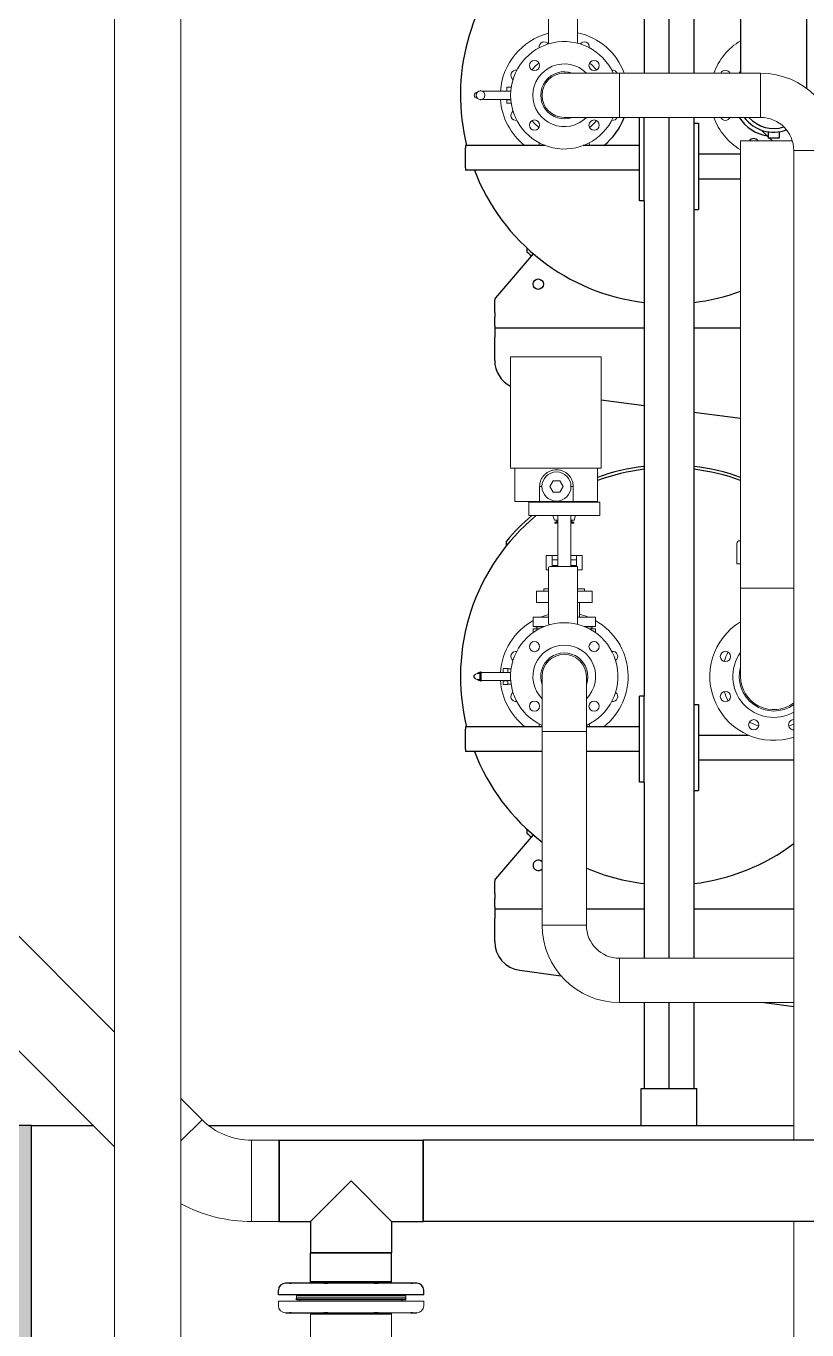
# Model space of a CAD drawing. Header units: millimetres. Extents: x 0 to 157650, y 0 to 89100.
# Drawn here: x 79231 to 83263, y 8226 to 14956 of the extents above; entities that cross this region are included whole.
import ezdxf

# ---------------------------------------------------------------- set-up
doc = ezdxf.new("R2010")
doc.units = ezdxf.units.MM
doc.header["$LTSCALE"] = 150
doc.layers.add('Hatch', color=7, linetype='Continuous', lineweight=18)
doc.layers.add('Visible', color=7, linetype='Continuous', lineweight=25)
doc.layers.add('P_Biomass (BM)', color=150, linetype='Continuous', lineweight=18, true_color=0x007fff)
doc.layers.add('P_Hot Water (HW)', color=1, linetype='Continuous', lineweight=18, true_color=0xff0000)

msp = doc.modelspace()

# ---------------------------------------------------------------- hatches: boundary and pattern name
at = {"layer": 'Hatch'}
h = msp.add_hatch(dxfattribs=at)
h.set_pattern_fill('AR-CONC', color=256, scale=80.749152, angle=59.99998, style=0)
h.set_pattern_definition([(110, (0, 0), (333.474, 476.2499), [60.562, -666.1805]), (55, (0, 0), (-582.0343, 206.6647), [48.4495, -532.9444]), (160.4514, (27.8, 39.7), (-248.5603, 682.9145), [51.4697, -566.1663]), (106.1842, (-139.86, 80.75), (546.6434, 679.5027), [90.843, -999.271]), (156.6356, (-94.3, 137.4), (-303.843, 1046.913), [77.2045, -849.25]), (51.1841, (-139.9, 80.75), (-303.843, 1046.913), [72.674, -799.417]), (81, (-64.5, 130.5), (522.5535, 254.866), [60.562, -666.1805]), (26, (-64.5, 130.5), (-408.8656, 462.929), [48.4495, -532.9444]), (131.4514, (-21, 151.73), (113.688, 717.795), [51.4697, -566.1663]), (97.49998, (0, 0), (-227.88585, 142.90806), [0, -526.4845, 0, -541.0193, 0, -534.9631]), (67.49998, (0, 0), (-169.602, 343.2088), [0, -308.4618, 0, -514.3721, 0, -203.8916]), (27.49998, (-90.04, -155.95), (231.3015, 364.19987), [0, -201.8729, 0, -629.8434, 0, -835.7537]), (17.5, (-130.4, -225.88), (165.4549, 448.2438), [0, -262.4347, 0, -418.2806, 0, -593.5063])])
h.paths.add_polyline_path([(84958.7, 9130), (84958.7, 9280), (84658.7, 9280), (84658.7, 5830), (79258.7, 5830), (79258.7, 9280), (78958.7, 9280), (78958.7, 9130), (72360.8, 9130), (72360.8, 8830), (72360.8, 8530), (78958.7, 8530), (78958.7, 5530), (84958.7, 5530), (84958.7, 8530), (91556.6, 8530), (91556.6, 9130)])

# ---------------------------------------------------------------- linework, layer by layer
at = {"layer": 'P_Biomass (BM)'}
for p, q in [((79687.3, 7357), (79687.3, 18724)), ((80030.2, 7357), (80030.2, 18724)), ((83187.2, 14363.5), (82919.7, 14363.5)), ((82919.7, 12055), (82919.7, 14363.5)), ((82900.9, 12181), (82900.9, 12284.5)), ((82915.9, 12299.5), (82919.7, 12299.5)), ((82919.7, 12181), (82900.9, 12181)), ((82919.7, 12055), (83194.6, 12055)), ((82919.7, 12055), (82919.7, 11599)), ((83194.6, 12055), (82919.7, 12055)), ((79687.3, 9762.8), (78974.3, 10475.8)), ((79687.3, 9170.1), (78677.9, 10179.5)), ((80139.5, 9310.6), (80030.2, 9419.9)), ((80139.5, 9310.6), (80030.2, 9201.2)), ((80139.5, 9310.6), (80030.2, 9201.2)), ((80395.4, 9204.6), (80395.4, 8785.5)), ((80536.7, 9204.6), (80395.4, 9204.6)), ((80395.4, 9204.6), (80395.4, 8785.5)), ((80536.7, 8785.5), (80395.4, 8785.5)), ((80533.7, 8374), (81283.7, 8374)), ((80533.7, 8374), (80533.7, 8350)), ((80626.7, 8401), (81190.7, 8401)), ((80626.7, 8401), (80626.7, 8392)), ((80626.7, 8392), (81190.7, 8392)), ((81190.7, 8401), (81190.7, 8392)), ((81283.7, 8374), (81283.7, 8350)), ((80699.2, 8314), (80699.2, 8308)), ((80699.2, 8308), (81118.3, 8308)), ((80699.2, 7151.5), (80699.2, 8308)), ((81048.6, 8314), (81217.5, 8314)), ((81118.3, 8314), (81118.3, 8308)), ((81118.3, 7151.5), (81118.3, 8308))]:
    msp.add_line(p, q, dxfattribs=at)
for centre in [(82841.7, 11702.3), (82841.7, 11495.7), (82987.8, 11349.6)]:
    msp.add_circle(centre, 26.3, dxfattribs=at)
for centre, radius, start, end in [((83091.2, 14599), 330, 121.30177, 159.7627), ((82841.7, 14702.3), 26.2, 24.35562, 155.64438), ((83091.2, 14599), 211.5, 144.15834, 147.33567), ((83091.2, 14599), 330, 200.2373, 238.69823), ((82841.7, 14495.7), 26.2, 204.35562, 335.64438), ((82915.9, 12284.5), 15, 90, 180), ((83091.2, 11599), 330, 121.30177, 288.25907), ((83091.2, 11599), 267, 151.93288, 163.06712), ((83091.2, 11599), 211.5, 144.15834, 299.26562), ((83091.2, 11599), 178.5, 163.84329, 305.39685), ((83091.2, 11599), 171.4, 180, 307.08897), ((83091.2, 11599), 171.4, 180, 307.08897), ((83091.2, 11599), 267, 196.93288, 208.06712), ((83194.5, 11349.6), 26.3, 89.84905, 270.15095), ((83091.2, 11599), 267, 241.93288, 253.06712), ((83091.2, 11599), 267, 286.93288, 292.78301), ((80395.4, 9566.5), 362, 225, 270), ((80395.4, 9566.5), 781.1, 242.11689, 270), ((80569.7, 8350), 36, 180, 270), ((80671.7, 8359), 33, 140.4788, 152.96431), ((81145.7, 8359), 33, 65.38002, 72.65856), ((81247.7, 8350), 36, 270, 0)]:
    msp.add_arc(centre, radius, start, end, dxfattribs=at)
at = {"layer": 'P_Hot Water (HW)'}
for p, q in [((81928.7, 14865), (81928.7, 15153)), ((82078.7, 15159), (82078.7, 14867.8)), ((82294.7, 14713.2), (82009.7, 14713.2)), ((82294.7, 14484.9), (82294.7, 14713.2)), ((82294.7, 14713.2), (83023.7, 14713.2)), ((82294.7, 14713.2), (82294.7, 14484.9)), ((83023.7, 14484.9), (83023.7, 14713.2)), ((83023.7, 14713.2), (83023.7, 14484.9)), ((81560.9, 14614), (81559.7, 14614)), ((81733, 14620), (81585.8, 14620)), ((81712.3, 14640.4), (81735.3, 14640.4)), ((81712.3, 14620), (81712.3, 14640.4)), ((81560.9, 14584), (81559.7, 14584)), ((81733, 14578), (81585.8, 14578)), ((81712.3, 14575.2), (81712.3, 14578)), ((81712.3, 14575.2), (81733.2, 14575.2)), ((81712.3, 14557.6), (81712.3, 14575.2)), ((81712.3, 14557.6), (81735.3, 14557.6)), ((82009.7, 14484.9), (82294.7, 14484.9)), ((82294.7, 14484.9), (83023.7, 14484.9)), ((83194.6, 14314), (83422.9, 14314)), ((83194.6, 14314), (83194.6, 9204.6)), ((83422.9, 14314), (83194.6, 14314)), ((81732.8, 13249), (81749.3, 13249)), ((81732.8, 12674.2), (81732.8, 13249)), ((81749.3, 13249), (82184.4, 13249)), ((82184.4, 13249), (82200.8, 13249)), ((82200.8, 12674.2), (82200.8, 13249)), ((81749.3, 12674.2), (81732.8, 12674.2)), ((82184.4, 12674.2), (81749.3, 12674.2)), ((81754.7, 12501.7), (81754.7, 12674.2)), ((82180.7, 12501.7), (82180.7, 12674.2)), ((82200.8, 12674.2), (82184.4, 12674.2)), ((81952.2, 12608.8), (81935.2, 12579.4)), ((81986.2, 12608.8), (81952.2, 12608.8)), ((82003.2, 12579.4), (81986.2, 12608.8)), ((81882.5, 12579.4), (81894.2, 12579.4)), ((81882.5, 12501.7), (81882.5, 12579.4)), ((81935.2, 12579.4), (81952.2, 12550)), ((81952.2, 12550), (81986.2, 12550)), ((81986.2, 12550), (82003.2, 12579.4)), ((82044.2, 12579.4), (82055.9, 12579.4)), ((82055.9, 12579.4), (82055.9, 12501.7)), ((81771.6, 12501.7), (81754.7, 12501.7)), ((81882.5, 12501.7), (81771.6, 12501.7)), ((82192.7, 12499), (81826.7, 12499)), ((81826.7, 12499), (81826.7, 12430)), ((81871.7, 12499), (81871.7, 12501.7)), ((82055.9, 12501.7), (81882.5, 12501.7)), ((82163.8, 12501.7), (82055.9, 12501.7)), ((82152.2, 12499), (82152.2, 12501.7)), ((82180.7, 12501.7), (82163.8, 12501.7)), ((82192.7, 12499), (82192.7, 12430)), ((82009.7, 12430), (81826.7, 12430)), ((81959.1, 12406.3), (81951.4, 12430)), ((81976.7, 12406.3), (81959.1, 12406.3)), ((81976.7, 12395.8), (81960.2, 12395.8)), ((81960.2, 12395.8), (81960.2, 12389.8)), ((81976.7, 12389.8), (81960.2, 12389.8)), ((81970.7, 12406.3), (81970.7, 12395.8)), ((81976.7, 12166.2), (81976.7, 12430)), ((82192.7, 12430), (82009.7, 12430)), ((82042.7, 12166.2), (82042.7, 12430)), ((82060.2, 12406.3), (82042.7, 12406.3)), ((82059.2, 12395.8), (82042.7, 12395.8)), ((82059.2, 12389.8), (82042.7, 12389.8)), ((82048.7, 12406.3), (82048.7, 12395.8)), ((82059.2, 12395.8), (82059.2, 12389.8)), ((82060.2, 12406.3), (82067.9, 12430)), ((81946.7, 12223.3), (81916.7, 12223.3)), ((81916.7, 12204.7), (81916.7, 12223.3)), ((81916.7, 12204.7), (81916.7, 12168.7)), ((81976.7, 12223.3), (81946.7, 12223.3)), ((81946.7, 12223.3), (81946.7, 12201.7)), ((81976.7, 12201.7), (81946.7, 12201.7)), ((81946.7, 12201.7), (81946.7, 12171.7)), ((82042.7, 12223.3), (82072.7, 12223.3)), ((82042.7, 12201.7), (82072.7, 12201.7)), ((82072.7, 12223.3), (82102.7, 12223.3)), ((82072.7, 12201.7), (82072.7, 12223.3)), ((82072.7, 12171.7), (82072.7, 12201.7)), ((82102.7, 12223.3), (82102.7, 12204.7)), ((82102.7, 12168.7), (82102.7, 12204.7)), ((81916.7, 12150.1), (81916.7, 12168.7)), ((81928.7, 12150.1), (81916.7, 12150.1)), ((81928.7, 11872.2), (81928.7, 12160.2)), ((81934.7, 12166.2), (82078.7, 12166.2)), ((81976.7, 12171.7), (81946.7, 12171.7)), ((81946.7, 12171.7), (81946.7, 12166.2)), ((82042.7, 12171.7), (82072.7, 12171.7)), ((82072.7, 12166.2), (82072.7, 12171.7)), ((82078.7, 12166.2), (82078.7, 11867.8)), ((82078.7, 12150.1), (82102.7, 12150.1)), ((82102.7, 12168.7), (82102.7, 12150.1)), ((81928.7, 12052), (81904.7, 12052)), ((81904.7, 12052), (81904.7, 12040)), ((82114.7, 12052), (82078.7, 12052)), ((82114.7, 12052), (82114.7, 12040)), ((81865.7, 12040), (81890.6, 12040)), ((81865.7, 12040), (81865.7, 11980)), ((81928.7, 12040), (81890.6, 12040)), ((82128.7, 12040), (82078.7, 12040)), ((82128.7, 12040), (82153.7, 12040)), ((82153.7, 12040), (82153.7, 11980)), ((81890.6, 11980), (81865.7, 11980)), ((81890.6, 11980), (81928.7, 11980)), ((82078.7, 11980), (82128.7, 11980)), ((82087.7, 11980), (82087.7, 11905)), ((82153.7, 11980), (82128.7, 11980)), ((81887.7, 11905), (81848.7, 11905)), ((81848.7, 11905), (81848.7, 11857)), ((81848.7, 11857), (81887.7, 11857)), ((81861.2, 11857), (81861.2, 11855.5)), ((81903.8, 11855.5), (81861.2, 11855.5)), ((81867.2, 11855.5), (81867.2, 11845)), ((81887.7, 11905), (81928.7, 11905)), ((81907.5, 11857), (81887.7, 11857)), ((82078.7, 11905), (82131.6, 11905)), ((82131.6, 11857), (82111.9, 11857)), ((82158.2, 11855.5), (82115.6, 11855.5)), ((82170.6, 11905), (82131.6, 11905)), ((82131.6, 11857), (82170.6, 11857)), ((82152.2, 11855.5), (82152.2, 11845)), ((82158.2, 11857), (82158.2, 11855.5)), ((82170.6, 11905), (82170.6, 11857)), ((81881.3, 11845), (81848.7, 11845)), ((81848.7, 11845), (81848.7, 11825.1)), ((82170.6, 11845), (82138.1, 11845)), ((82170.6, 11845), (82170.6, 11825.1)), ((81574.6, 11614), (81559.7, 11614)), ((81574.5, 11584), (81559.7, 11584)), ((81574.7, 11620), (81575.5, 11620.8)), ((81574.7, 11578), (81574.7, 11620)), ((81574.7, 11620), (81580.7, 11620)), ((81574.7, 11578), (81574.7, 11578)), ((81580.7, 11578), (81574.7, 11578)), ((81580.7, 11578), (81579.8, 11577.2)), ((81580.7, 11620), (81580.7, 11599)), ((81580.7, 11620), (81580.7, 11620)), ((81733, 11620), (81580.7, 11620)), ((81580.7, 11599), (81580.7, 11578)), ((81733, 11578), (81580.7, 11578)), ((81694.5, 11640.5), (81718.5, 11640.5)), ((81694.5, 11620), (81694.5, 11640.5)), ((81694.5, 11576.1), (81694.5, 11578)), ((81718.5, 11640.5), (81718.5, 11638.3)), ((81718.5, 11638.8), (81735, 11638.8)), ((81718.5, 11620), (81718.5, 11638.3)), ((81718.5, 11578), (81718.5, 11576.1)), ((81895.5, 11599), (81895.5, 11314)), ((82123.8, 11314), (82123.8, 11599)), ((81694.5, 11576.1), (81718.5, 11576.1)), ((81694.5, 11557.5), (81694.5, 11576.1)), ((81694.5, 11557.5), (81718.5, 11557.5)), ((81718.5, 11576.1), (81718.5, 11574.4)), ((81718.5, 11559.3), (81718.5, 11574.4)), ((81718.5, 11559.3), (81718.5, 11557.5)), ((81718.5, 11559.3), (81735, 11559.3)), ((81895.5, 11314), (82123.8, 11314)), ((81895.5, 11314), (81895.5, 10315)), ((82123.8, 11314), (81895.5, 11314)), ((82123.8, 11314), (82123.8, 10315)), ((81895.5, 10315), (82123.8, 10315)), ((82123.8, 10315), (81895.5, 10315)), ((82294.7, 9915.9), (82294.7, 10144.2)), ((82294.7, 10144.2), (83194.6, 10144.2)), ((82294.7, 10144.2), (82294.7, 9915.9)), ((82294.7, 9915.9), (83194.6, 9915.9)), ((83194.6, 8785.5), (83194.6, 6865))]:
    msp.add_line(p, q, dxfattribs=at)
for centre, radius in [((81855.9, 14752.8), 26.3), ((82163.5, 14752.8), 26.3), ((81577.7, 14599), 22.5), ((81855.9, 14445.2), 26.3), ((82163.5, 14445.2), 26.3), ((81969.2, 12579.4), 75), ((81855.9, 11752.8), 26.2), ((82163.5, 11752.8), 26.2), ((81855.9, 11445.2), 26.2), ((82163.5, 11445.2), 26.2)]:
    msp.add_circle(centre, radius, dxfattribs=at)
for centre, radius, start, end in [((82009.7, 14599), 330, 104.2087, 176.35144), ((82009.7, 14599), 277.5, 24.28975, 335.71025), ((82009.7, 14599), 330, 20.2373, 77.93092), ((81906.3, 14848.5), 26.3, 36.44979, 188.55021), ((81934.7, 14865), 6, 180, 185.56222), ((82113, 14848.5), 26.3, 351.44979, 143.55021), ((82009.7, 14599), 211.5, 128.16919, 141.83081), ((82009.7, 14599), 162, 44.79963, 315.20037), ((82009.7, 14599), 211.5, 38.16919, 51.83081), ((81760.2, 14702.3), 26.3, 81.44979, 233.55021), ((82009.7, 14599), 121.5, 69.96879, 290.03121), ((82009.7, 14599), 114.2, 90, 270), ((82009.7, 14599), 114.2, 90, 270), ((82259.1, 14702.3), 26.3, 24.35562, 98.55021), ((83023.7, 14314), 399.1, 0, 90), ((81559.7, 14599), 15, 90, 270), ((82009.7, 14599), 330, 183.64856, 231.84697), ((81760.2, 14495.7), 26.3, 126.44979, 278.55021), ((82259.1, 14495.7), 26.3, 261.44979, 335.64438), ((83023.7, 14314), 170.8, 0, 90), ((82009.7, 14599), 211.5, 218.16919, 231.83081), ((82009.7, 14599), 211.5, 308.16919, 321.83081), ((81906.3, 14349.6), 26.3, 171.44979, 202.51674), ((82113, 14349.6), 26.3, 337.48326, 8.55021), ((81934.7, 12160.2), 6, 90, 180), ((82009.7, 11599), 330, 104.2087, 111.9864), ((82009.7, 11599), 330, 68.0136, 76.32798), ((82009.7, 11599), 330, 119.19647, 176.35144), ((82009.7, 11599), 277.5, 294.28975, 245.71025), ((81934.7, 11872.2), 6, 180, 269.24599), ((82009.7, 11599), 330, 308.15303, 60.80353), ((81760.2, 11702.3), 26.3, 81.44979, 233.55021), ((82009.7, 11599), 162, 314.79963, 225.20037), ((82009.7, 11599), 121.5, 339.96879, 200.03121), ((82009.7, 11599), 114.2, 0, 180), ((82009.7, 11599), 114.2, 0, 180), ((82259.1, 11702.3), 26.3, 306.44979, 98.55021), ((81559.7, 11599), 15, 90, 270), ((81577.7, 11599), 22.5, 94.59526, 138.18969), ((81577.7, 11599), 22.5, 221.81031, 265.40436), ((81577.7, 11599), 21, 100.00908, 133.89788), ((81577.7, 11599), 21, 226.10212, 259.99046), ((81577.7, 11599), 22.5, 68.96053, 85.40436), ((81577.7, 11599), 22.5, 274.59526, 291.03947), ((82009.7, 11599), 330, 183.64856, 231.84697), ((81760.2, 11495.7), 26.3, 126.44979, 278.55021), ((82259.1, 11495.7), 26.3, 261.44979, 53.55021), ((81906.3, 11349.6), 26.2, 171.44979, 202.51674), ((82113, 11349.6), 26.3, 337.48326, 8.55021), ((82294.7, 10315), 399.2, 180, 270), ((82294.7, 10315), 170.9, 180, 270)]:
    msp.add_arc(centre, radius, start, end, dxfattribs=at)
for centre, major_axis, start_param, end_param in [((81577.7, 14599), (0, -24), 2.896502, 3.386683), ((81577.7, 14599), (0, -24), 6.038095, 6.528276), ((81577.7, 11599), (0, 24), 0.729728, 0.895665), ((81577.7, 11599), (0, 24), 2.245928, 2.411865), ((81577.7, 11599), (0, 24), 5.889456, 6.581682), ((81577.7, 11599), (0, 24), 2.747863, 3.440089)]:
    msp.add_ellipse(centre, major_axis=major_axis, ratio=0.1875, start_param=start_param, end_param=end_param, dxfattribs=at)
for points, knots in [([(81575.9, 14621.4), (81576, 14621.6), (81576.1, 14621.7), (81576.3, 14622), (81576.4, 14622.1), (81576.5, 14622.2), (81576.5, 14622.3), (81576.6, 14622.3)], [7.0306233, 7.0306233, 7.0306233, 7.0306233, 7.239409, 7.239409, 7.4246147, 7.4246147, 7.6100204, 7.6100204, 7.6100204, 7.6100204]), ([(81578.8, 14622.3), (81578.8, 14622.3), (81578.8, 14622.3), (81578.8, 14622.3), (81578.9, 14622.1), (81579.1, 14621.8), (81579.3, 14621.6), (81579.5, 14621.4)], [0, 0, 0, 0, 0.0285257, 0.0285257, 0.2898473, 0.2898473, 0.5935796, 0.5935796, 0.5935796, 0.5935796]), ([(81576.6, 14575.7), (81576.6, 14575.7), (81576.6, 14575.7), (81576.6, 14575.8), (81576.5, 14575.9), (81576.2, 14576.2), (81576, 14576.4), (81575.8, 14576.6)], [0, 0, 0, 0, 0.0285257, 0.0285257, 0.2898473, 0.2898473, 0.5935796, 0.5935796, 0.5935796, 0.5935796]), ([(81579.5, 14576.6), (81579.3, 14576.4), (81579.2, 14576.3), (81579, 14576.1), (81578.9, 14576), (81578.8, 14575.8), (81578.8, 14575.8), (81578.8, 14575.7)], [7.0306233, 7.0306233, 7.0306233, 7.0306233, 7.239409, 7.239409, 7.4246147, 7.4246147, 7.6100204, 7.6100204, 7.6100204, 7.6100204]), ([(82055.9, 12579.4), (82055.9, 12584.9), (82055.3, 12590.5), (82053.1, 12601.7), (82051.5, 12607.3), (82047, 12618), (82044.3, 12623.1), (82037.9, 12632.5), (82034.3, 12636.9), (82026.6, 12644.6), (82022.3, 12648.2), (82012.8, 12654.5), (82007.7, 12657.3), (81997.1, 12661.7), (81991.5, 12663.4), (81980.3, 12665.6), (81974.6, 12666.1), (81963.7, 12666.1), (81958.1, 12665.6), (81946.9, 12663.4), (81941.3, 12661.7), (81930.6, 12657.3), (81925.5, 12654.5), (81916.1, 12648.2), (81911.7, 12644.6), (81904, 12636.9), (81900.4, 12632.5), (81894.1, 12623.1), (81891.3, 12618), (81886.9, 12607.3), (81885.2, 12601.7), (81883, 12590.5), (81882.5, 12584.9), (81882.5, 12579.4)], [-8.73388, -8.73388, -8.73388, -8.73388, -8.187932, -8.187932, -7.641985, -7.641985, -7.096038, -7.096038, -6.550091, -6.550091, -6.00414, -6.00414, -5.45819, -5.45819, -4.91224, -4.91224, -4.366289, -4.366289, -3.82058, -3.82058, -3.274871, -3.274871, -2.729162, -2.729162, -2.183453, -2.183453, -1.63759, -1.63759, -1.091726, -1.091726, -0.545863, -0.545863, 0, 0, 0, 0]), ([(81563, 11614), (81563, 11614), (81563, 11614.1), (81563.1, 11614.1), (81563.1, 11614.1), (81563.1, 11614.1), (81563.1, 11614.1), (81563.1, 11614.1), (81563.1, 11614.1), (81563.1, 11614.1), (81563.1, 11614.1), (81563.1, 11614.1), (81563.1, 11614.1), (81563.1, 11614.1), (81563.1, 11614.1), (81563.1, 11614.1), (81563.1, 11614.1), (81563.1, 11614.1), (81563.1, 11614.1), (81563.1, 11614.1)], [3.56779634, 3.56779634, 3.56779634, 3.56779634, 3.60668175, 3.60668175, 3.63584186, 3.63584186, 3.64556187, 3.64556187, 3.64880187, 3.64880187, 3.64988187, 3.64988187, 3.65024187, 3.65024187, 3.65036187, 3.65036187, 3.65040187, 3.65040187, 3.65041184, 3.65041184, 3.65041184, 3.65041184]), ([(81569.7, 11616.8), (81569.7, 11616.8), (81570.2, 11617.1), (81571.7, 11618), (81573, 11618.8), (81574.8, 11620.3), (81575.4, 11621), (81576.1, 11621.7), (81576.2, 11621.9), (81576.5, 11622.2), (81576.5, 11622.2), (81576.6, 11622.3)], [4.539515, 4.539515, 4.539515, 4.539515, 5.122557, 5.122557, 6.284863, 6.284863, 7.059819, 7.059819, 7.318116, 7.318116, 7.607941, 7.607941, 7.607941, 7.607941]), ([(81576.6, 11575.7), (81576.5, 11575.8), (81576.5, 11575.8), (81576.4, 11575.9), (81576.3, 11576), (81576.1, 11576.4), (81575.9, 11576.6), (81575.1, 11577.4), (81574.5, 11578), (81572.6, 11579.5), (81571.1, 11580.4), (81569.9, 11581.1), (81569.7, 11581.2), (81569.7, 11581.2)], [0, 0, 0, 0, 0.17789, 0.17789, 0.355594, 0.355594, 0.710629, 0.710629, 1.420016, 1.420016, 2.692592, 2.692592, 3.071973, 3.071973, 3.071973, 3.071973]), ([(81574.5, 11584), (81574.5, 11584), (81574.5, 11584.2), (81574.5, 11584.9), (81574.5, 11585.6), (81574.5, 11587.6), (81574.5, 11589.1), (81574.5, 11592.3), (81574.5, 11594.1), (81574.5, 11597.9), (81574.5, 11599.8), (81574.5, 11603.7), (81574.5, 11605.6), (81574.5, 11608.8), (81574.5, 11610.1), (81574.6, 11612.2), (81574.6, 11612.9), (81574.6, 11613.8), (81574.6, 11614), (81574.6, 11614)], [0.985219, 0.985219, 0.985219, 0.985219, 1.108215, 1.108215, 1.280425, 1.280425, 1.479241, 1.479241, 1.669334, 1.669334, 1.864823, 1.864823, 2.063365, 2.063365, 2.247469, 2.247469, 2.414598, 2.414598, 2.56019, 2.56019, 2.56019, 2.56019]), ([(81578.8, 11622.3), (81578.8, 11622.3), (81578.8, 11622.2), (81578.9, 11622.1), (81579, 11622), (81579.3, 11621.7), (81579.5, 11621.4), (81580.1, 11620.8), (81580.5, 11620.4), (81580.9, 11620)], [0, 0, 0, 0, 0.17789, 0.17789, 0.355594, 0.355594, 0.710629, 0.710629, 1.204954, 1.204954, 1.204954, 1.204954]), ([(81580.9, 11578), (81580.4, 11577.5), (81579.8, 11577), (81579.3, 11576.3), (81579.1, 11576.2), (81578.9, 11575.9), (81578.8, 11575.8), (81578.8, 11575.7)], [6.403096, 6.403096, 6.403096, 6.403096, 7.059819, 7.059819, 7.318116, 7.318116, 7.607941, 7.607941, 7.607941, 7.607941]), ([(81580.7, 11616), (81580.7, 11614.4), (81580.7, 11612.5), (81580.7, 11608), (81580.7, 11605.5), (81580.7, 11601.6), (81580.7, 11600.3), (81580.7, 11599)], [0, 0, 0, 0, 0.2647681, 0.2647681, 0.5292873, 0.5292873, 0.6607054, 0.6607054, 0.6607054, 0.6607054]), ([(81580.7, 11599), (81580.7, 11597.6), (81580.7, 11596.2), (81580.7, 11592.7), (81580.7, 11590.7), (81580.7, 11587.2), (81580.7, 11585.6), (81580.7, 11584.3)], [0.6607054, 0.6607054, 0.6607054, 0.6607054, 0.8031469, 0.8031469, 1.013961, 1.013961, 1.2068834, 1.2068834, 1.2068834, 1.2068834])]:
    msp.add_open_spline(points, degree=3, knots=knots, dxfattribs=at)
for points in [[(81563.1, 11583.9), (81563.1, 11583.9), (81563, 11584), (81563, 11584)], [(81575.9, 11576.9), (81575.6, 11577.5), (81575.2, 11578), (81574.7, 11578)], [(81575.5, 11620.8), (81575.8, 11621.2), (81576.1, 11621.5), (81576.4, 11622)], [(81579.8, 11577.2), (81579.5, 11576.9), (81579.2, 11576.5), (81579, 11576.1)], [(81579.4, 11621.2), (81579.7, 11620.5), (81580.1, 11620), (81580.7, 11620)]]:
    msp.add_open_spline(points, degree=3, dxfattribs=at)
at = {"layer": 'Visible'}
for p, q in [((82422.9, 15154), (82422.9, 14713.2)), ((82550.4, 15154), (82550.4, 14713.2)), ((82677.9, 15154), (82677.9, 14713.2)), ((82919.7, 15055), (82919.7, 14713.2)), ((83262.6, 14633.8), (83262.6, 15055)), ((82398.9, 14053.8), (82398.9, 14484.9)), ((82422.9, 14053.8), (82422.9, 14484.9)), ((82550.4, 14484.9), (82550.4, 10144.2)), ((82677.9, 14484.9), (82677.9, 14454.3)), ((82677.9, 14454.3), (82677.9, 14010.3)), ((82677.9, 14454.3), (82701.9, 14454.3)), ((82701.9, 14454.3), (82701.9, 14010.3)), ((83028.7, 14419.1), (83062.7, 14385.1)), ((83062.7, 14410.7), (83062.7, 14378.5)), ((83119.7, 14410.7), (83119.7, 14378.5)), ((81911.4, 14339.5), (81498.9, 14339.5)), ((81498.9, 14339.5), (81498.9, 14327.5)), ((82398.9, 14339.5), (82108, 14339.5)), ((83119.7, 14378.5), (83062.7, 14378.5)), ((83069.2, 14378.5), (83084.2, 14363.5)), ((81498.9, 14224), (81498.9, 14327.5)), ((82701.9, 14296), (82919.7, 14296)), ((81498.9, 14224), (81498.9, 14212)), ((82398.9, 14212), (81498.9, 14212)), ((82701.9, 14168.5), (82919.7, 14168.5)), ((82422.9, 14053.8), (82398.9, 14053.8)), ((82422.9, 14053.8), (82422.9, 11497.8)), ((82677.9, 14010.3), (82701.9, 14010.3)), ((82677.9, 14010.3), (82677.9, 11454.3)), ((81544.2, 11593), (81544.2, 11605)), ((81544.2, 11605), (81545.9, 11605)), ((81544.2, 11593), (81545.9, 11593)), ((82422.9, 11497.8), (82398.9, 11497.8)), ((82398.9, 11053.8), (82398.9, 11497.8)), ((82422.9, 11053.8), (82422.9, 11497.8)), ((82677.9, 11454.3), (82677.9, 11010.3)), ((82677.9, 11454.3), (82701.9, 11454.3)), ((82701.9, 11454.3), (82701.9, 11010.3)), ((81895.5, 11339.5), (81498.9, 11339.5)), ((81498.9, 11339.5), (81498.9, 11327.5)), ((81498.9, 11224), (81498.9, 11327.5)), ((82398.9, 11339.5), (82123.8, 11339.5)), ((82701.9, 11296), (82960.4, 11296)), ((81498.9, 11224), (81498.9, 11212)), ((81895.5, 11212), (81498.9, 11212)), ((82398.9, 11212), (82123.8, 11212)), ((82701.9, 11168.5), (83194.6, 11168.5)), ((82422.9, 11053.8), (82398.9, 11053.8)), ((82422.9, 11053.8), (82422.9, 10144.2)), ((82677.9, 11010.3), (82701.9, 11010.3)), ((82677.9, 11010.3), (82677.9, 10144.2)), ((82422.9, 9915.9), (82422.9, 9472)), ((82550.4, 9915.9), (82550.4, 9472)), ((82677.9, 9915.9), (82677.9, 9472)), ((82407, 9472), (82693.8, 9472)), ((82407, 9280), (82407, 9472)), ((82693.8, 9280), (82693.8, 9472)), ((80536.7, 9204.6), (80536.7, 8785.5)), ((80536.7, 8785.5), (80536.7, 9204.6)), ((80536.7, 9204.6), (81280.7, 9204.6)), ((81280.7, 8785.5), (81280.7, 9204.6)), ((83535.5, 9204.6), (81280.7, 9204.6)), ((81280.7, 9204.6), (81280.7, 8785.5)), ((80908.7, 8995), (80699.2, 8785.5)), ((81118.3, 8785.5), (80908.7, 8995)), ((80536.7, 8785.5), (80699.2, 8785.5)), ((80699.2, 8785.5), (80699.2, 8623)), ((81118.3, 8785.5), (81118.3, 8623)), ((81118.3, 8785.5), (81280.7, 8785.5)), ((83535.5, 8785.5), (81280.7, 8785.5)), ((80699.2, 8623), (81118.3, 8623)), ((80699.2, 8473), (80699.2, 8623)), ((81118.3, 8623), (80699.2, 8623)), ((81118.3, 8473), (81118.3, 8623)), ((80533.7, 8407), (80533.7, 8431)), ((80591.5, 8467), (80569.7, 8467)), ((80591.5, 8467), (80599.9, 8467)), ((80768.9, 8467), (80599.9, 8467)), ((81118.3, 8473), (80699.2, 8473)), ((80699.2, 8467), (80699.2, 8473)), ((80699.2, 8473), (81118.3, 8473)), ((80768.9, 8467), (80789.2, 8467)), ((81028.2, 8467), (80789.2, 8467)), ((81028.2, 8467), (81048.6, 8467)), ((81217.5, 8467), (81048.6, 8467)), ((81118.3, 8467), (81118.3, 8473)), ((81217.5, 8467), (81226, 8467)), ((81247.7, 8467), (81226, 8467)), ((81283.7, 8407), (81283.7, 8431)), ((81283.7, 8407), (80533.7, 8407)), ((81190.7, 8389), (80626.7, 8389)), ((80626.7, 8380), (80626.7, 8389)), ((81190.7, 8380), (80626.7, 8380)), ((81190.7, 8380), (81190.7, 8389)), ((80569.7, 8314), (80591.5, 8314)), ((80599.9, 8314), (80591.5, 8314)), ((80599.9, 8314), (80768.9, 8314)), ((80699.2, 8308), (81118.3, 8308)), ((80789.2, 8314), (80768.9, 8314)), ((80789.2, 8314), (81028.2, 8314)), ((81048.6, 8314), (81028.2, 8314)), ((81226, 8314), (81217.5, 8314)), ((81226, 8314), (81247.7, 8314))]:
    msp.add_line(p, q, dxfattribs=at)
at = {"layer": 'Visible', "color": 9, "true_color": 0xc0c0c0}
for p, q in [((81816.7, 13810.6), (81816.7, 13790.3)), ((81849.5, 13781.3), (81654.8, 13554.1)), ((81650.4, 13478.4), (81650.4, 13542.4)), ((81650.4, 13478.4), (81650.4, 13453)), ((81650.4, 13409.6), (81650.4, 13453)), ((81650.4, 13409.6), (81650.4, 13399)), ((81650.4, 13399), (82422.9, 13399)), ((81650.4, 13399), (81650.4, 13351)), ((82677.9, 13399), (82919.7, 13399)), ((81650.4, 13230.6), (81650.4, 13351)), ((82200.8, 13026.6), (82422.9, 12997.4)), ((82677.9, 12963.8), (82919.7, 12932)), ((81711.3, 12274.2), (81711.3, 12297.8)), ((81849.5, 10781.3), (81654.8, 10554.1)), ((81816.7, 10810.6), (81816.7, 10790.3)), ((81650.4, 10478.4), (81650.4, 10542.4)), ((81650.4, 10478.4), (81650.4, 10453)), ((81650.4, 10409.6), (81650.4, 10453)), ((81650.4, 10409.6), (81650.4, 10399)), ((81650.4, 10399), (81895.5, 10399)), ((81650.4, 10399), (81650.4, 10351)), ((82123.8, 10399), (82422.9, 10399)), ((82677.9, 10399), (83194.6, 10399)), ((81650.4, 10230.6), (81650.4, 10351)), ((81780.9, 10081.9), (81992.7, 10054)), ((83042.4, 9915.9), (83194.6, 9895.8)), ((79258.7, 9280), (78958.7, 9280)), ((79258.7, 5830), (79258.7, 9280)), ((79258.7, 9280), (79577.4, 9280)), ((80174.2, 9280), (83194.6, 9280))]:
    msp.add_line(p, q, dxfattribs=at)
msp.add_circle((81875.4, 13624), 27, dxfattribs=at)
for centre, radius, start, end in [((82550.4, 14599), 1077, 78.71541, 193.94244), ((82550.4, 14599), 1077, 201.05915, 263.20113), ((82550.4, 14599), 1092, 227.78451, 229.39871), ((81668.4, 13542.4), 18, 139.39871, 180), ((82550.4, 14599), 1077, 276.79887, 290.05347), ((81800.4, 13230.6), 150, 180, 243.19214), ((82550.4, 11599), 1092, 96.70505, 109.79153), ((82550.4, 11599), 1077, 96.79887, 110.07896), ((82550.4, 11599), 1092, 70.23356, 83.29495), ((82550.4, 11599), 1077, 69.94653, 83.20113), ((82550.4, 11599), 1077, 129.50332, 193.94244), ((82550.4, 11599), 1092, 130.44854, 140.21184), ((82550.4, 11599), 1077, 201.05915, 232.54934), ((82550.4, 11599), 1092, 227.78451, 229.39871), ((82550.4, 11599), 1077, 276.79887, 306.73328), ((81875.4, 10624), 27, 41.8886, 318.1114), ((82550.4, 11599), 1077, 246.66539, 263.20113), ((81668.4, 10542.4), 18, 139.39871, 180), ((81800.4, 10230.6), 150, 180, 262.50414)]:
    msp.add_arc(centre, radius, start, end, dxfattribs=at)
at = {"layer": 'Visible'}
for centre, radius, start, end in [((82009.7, 14599), 330, 308.15303, 339.7627), ((83091.2, 14599), 211.5, 212.66433, 260.84166), ((83091.2, 14599), 190.5, 216.81352, 290.34472), ((83091.2, 14599), 171.4, 221.7431, 287.79621), ((83091.2, 14599), 171.4, 221.7431, 287.79621), ((82987.8, 14349.6), 26.2, 32.09552, 147.90448), ((80569.7, 8431), 36, 90, 180), ((81247.7, 8431), 36, 0, 90), ((80671.7, 8422), 33, 207.03569, 219.5212), ((80671.7, 8422), 33, 245.38002, 252.65856), ((80671.7, 8359), 33, 107.34144, 114.61998), ((81145.7, 8422), 33, 287.34144, 294.61998), ((81145.7, 8422), 33, 320.4788, 332.96431), ((81145.7, 8359), 33, 27.03569, 39.5212)]:
    msp.add_arc(centre, radius, start, end, dxfattribs=at)
for points, knots in [([(80599.9, 8467), (80599.9, 8467), (80599.8, 8467), (80597.6, 8467), (80595.9, 8467), (80593.2, 8466.9), (80592.3, 8467), (80591.5, 8467), (80591.4, 8467), (80591.5, 8467)], [-2.3553859, -2.3553859, -2.3553859, -2.3553859, -2.3490312, -2.3490312, -2.0439715, -2.0439715, -1.7543596, -1.7543596, -1.56067, -1.56067, -1.56067, -1.56067]), ([(80789.2, 8467), (80789.2, 8467), (80789.1, 8467), (80786.1, 8467), (80783.2, 8467), (80777.8, 8466.9), (80775.3, 8467), (80771.5, 8467), (80770.1, 8467), (80768.9, 8467)], [-2.3553852, -2.3553852, -2.3553852, -2.3553852, -2.3488819, -2.3488819, -2.0438878, -2.0438878, -1.7543331, -1.7543331, -1.56067, -1.56067, -1.56067, -1.56067]), ([(81048.6, 8467), (81048.5, 8467), (81048.5, 8467), (81046.5, 8467), (81044.1, 8467), (81039.1, 8466.9), (81036.4, 8467), (81031.9, 8467), (81030, 8467), (81028.2, 8467)], [-2.3553859, -2.3553859, -2.3553859, -2.3553859, -2.3490312, -2.3490312, -2.0439715, -2.0439715, -1.7543596, -1.7543596, -1.56067, -1.56067, -1.56067, -1.56067]), ([(81226, 8467), (81226, 8467), (81226, 8467), (81226.1, 8467), (81225.7, 8467), (81224, 8466.9), (81222.8, 8467), (81220.1, 8467), (81218.9, 8467), (81217.5, 8467)], [-2.3553852, -2.3553852, -2.3553852, -2.3553852, -2.3488819, -2.3488819, -2.0438878, -2.0438878, -1.7543331, -1.7543331, -1.56067, -1.56067, -1.56067, -1.56067]), ([(80591.5, 8314), (80591.5, 8314), (80591.5, 8314), (80591.4, 8314), (80591.7, 8314.1), (80593.4, 8314.1), (80594.7, 8314.1), (80597.3, 8314), (80598.6, 8314), (80599.9, 8314)], [-2.3553852, -2.3553852, -2.3553852, -2.3553852, -2.3488819, -2.3488819, -2.0438878, -2.0438878, -1.7543331, -1.7543331, -1.56067, -1.56067, -1.56067, -1.56067]), ([(80768.9, 8314), (80769.6, 8314), (80770.4, 8314), (80773.8, 8314.1), (80776.8, 8314.1), (80783, 8314.1), (80786.1, 8314), (80789.2, 8314)], [-3.6196991, -3.6196991, -3.6196991, -3.6196991, -3.4825914, -3.4825914, -3.0417403, -3.0417403, -2.6426685, -2.6426685, -2.6426685, -2.6426685]), ([(81028.2, 8314), (81028.3, 8314), (81028.3, 8314), (81031.3, 8314), (81034.2, 8314.1), (81039.6, 8314.1), (81042.1, 8314.1), (81045.9, 8314), (81047.3, 8314), (81048.6, 8314)], [-2.3553852, -2.3553852, -2.3553852, -2.3553852, -2.3488819, -2.3488819, -2.0438878, -2.0438878, -1.7543331, -1.7543331, -1.56067, -1.56067, -1.56067, -1.56067]), ([(81217.5, 8314), (81217.6, 8314), (81217.6, 8314), (81219.8, 8314), (81221.6, 8314.1), (81224.2, 8314.1), (81225.1, 8314.1), (81225.9, 8314), (81226, 8314), (81226, 8314)], [-2.3553859, -2.3553859, -2.3553859, -2.3553859, -2.3490312, -2.3490312, -2.0439715, -2.0439715, -1.7543596, -1.7543596, -1.56067, -1.56067, -1.56067, -1.56067])]:
    msp.add_open_spline(points, degree=3, knots=knots, dxfattribs=at)

doc.saveas('drawing.dxf')
